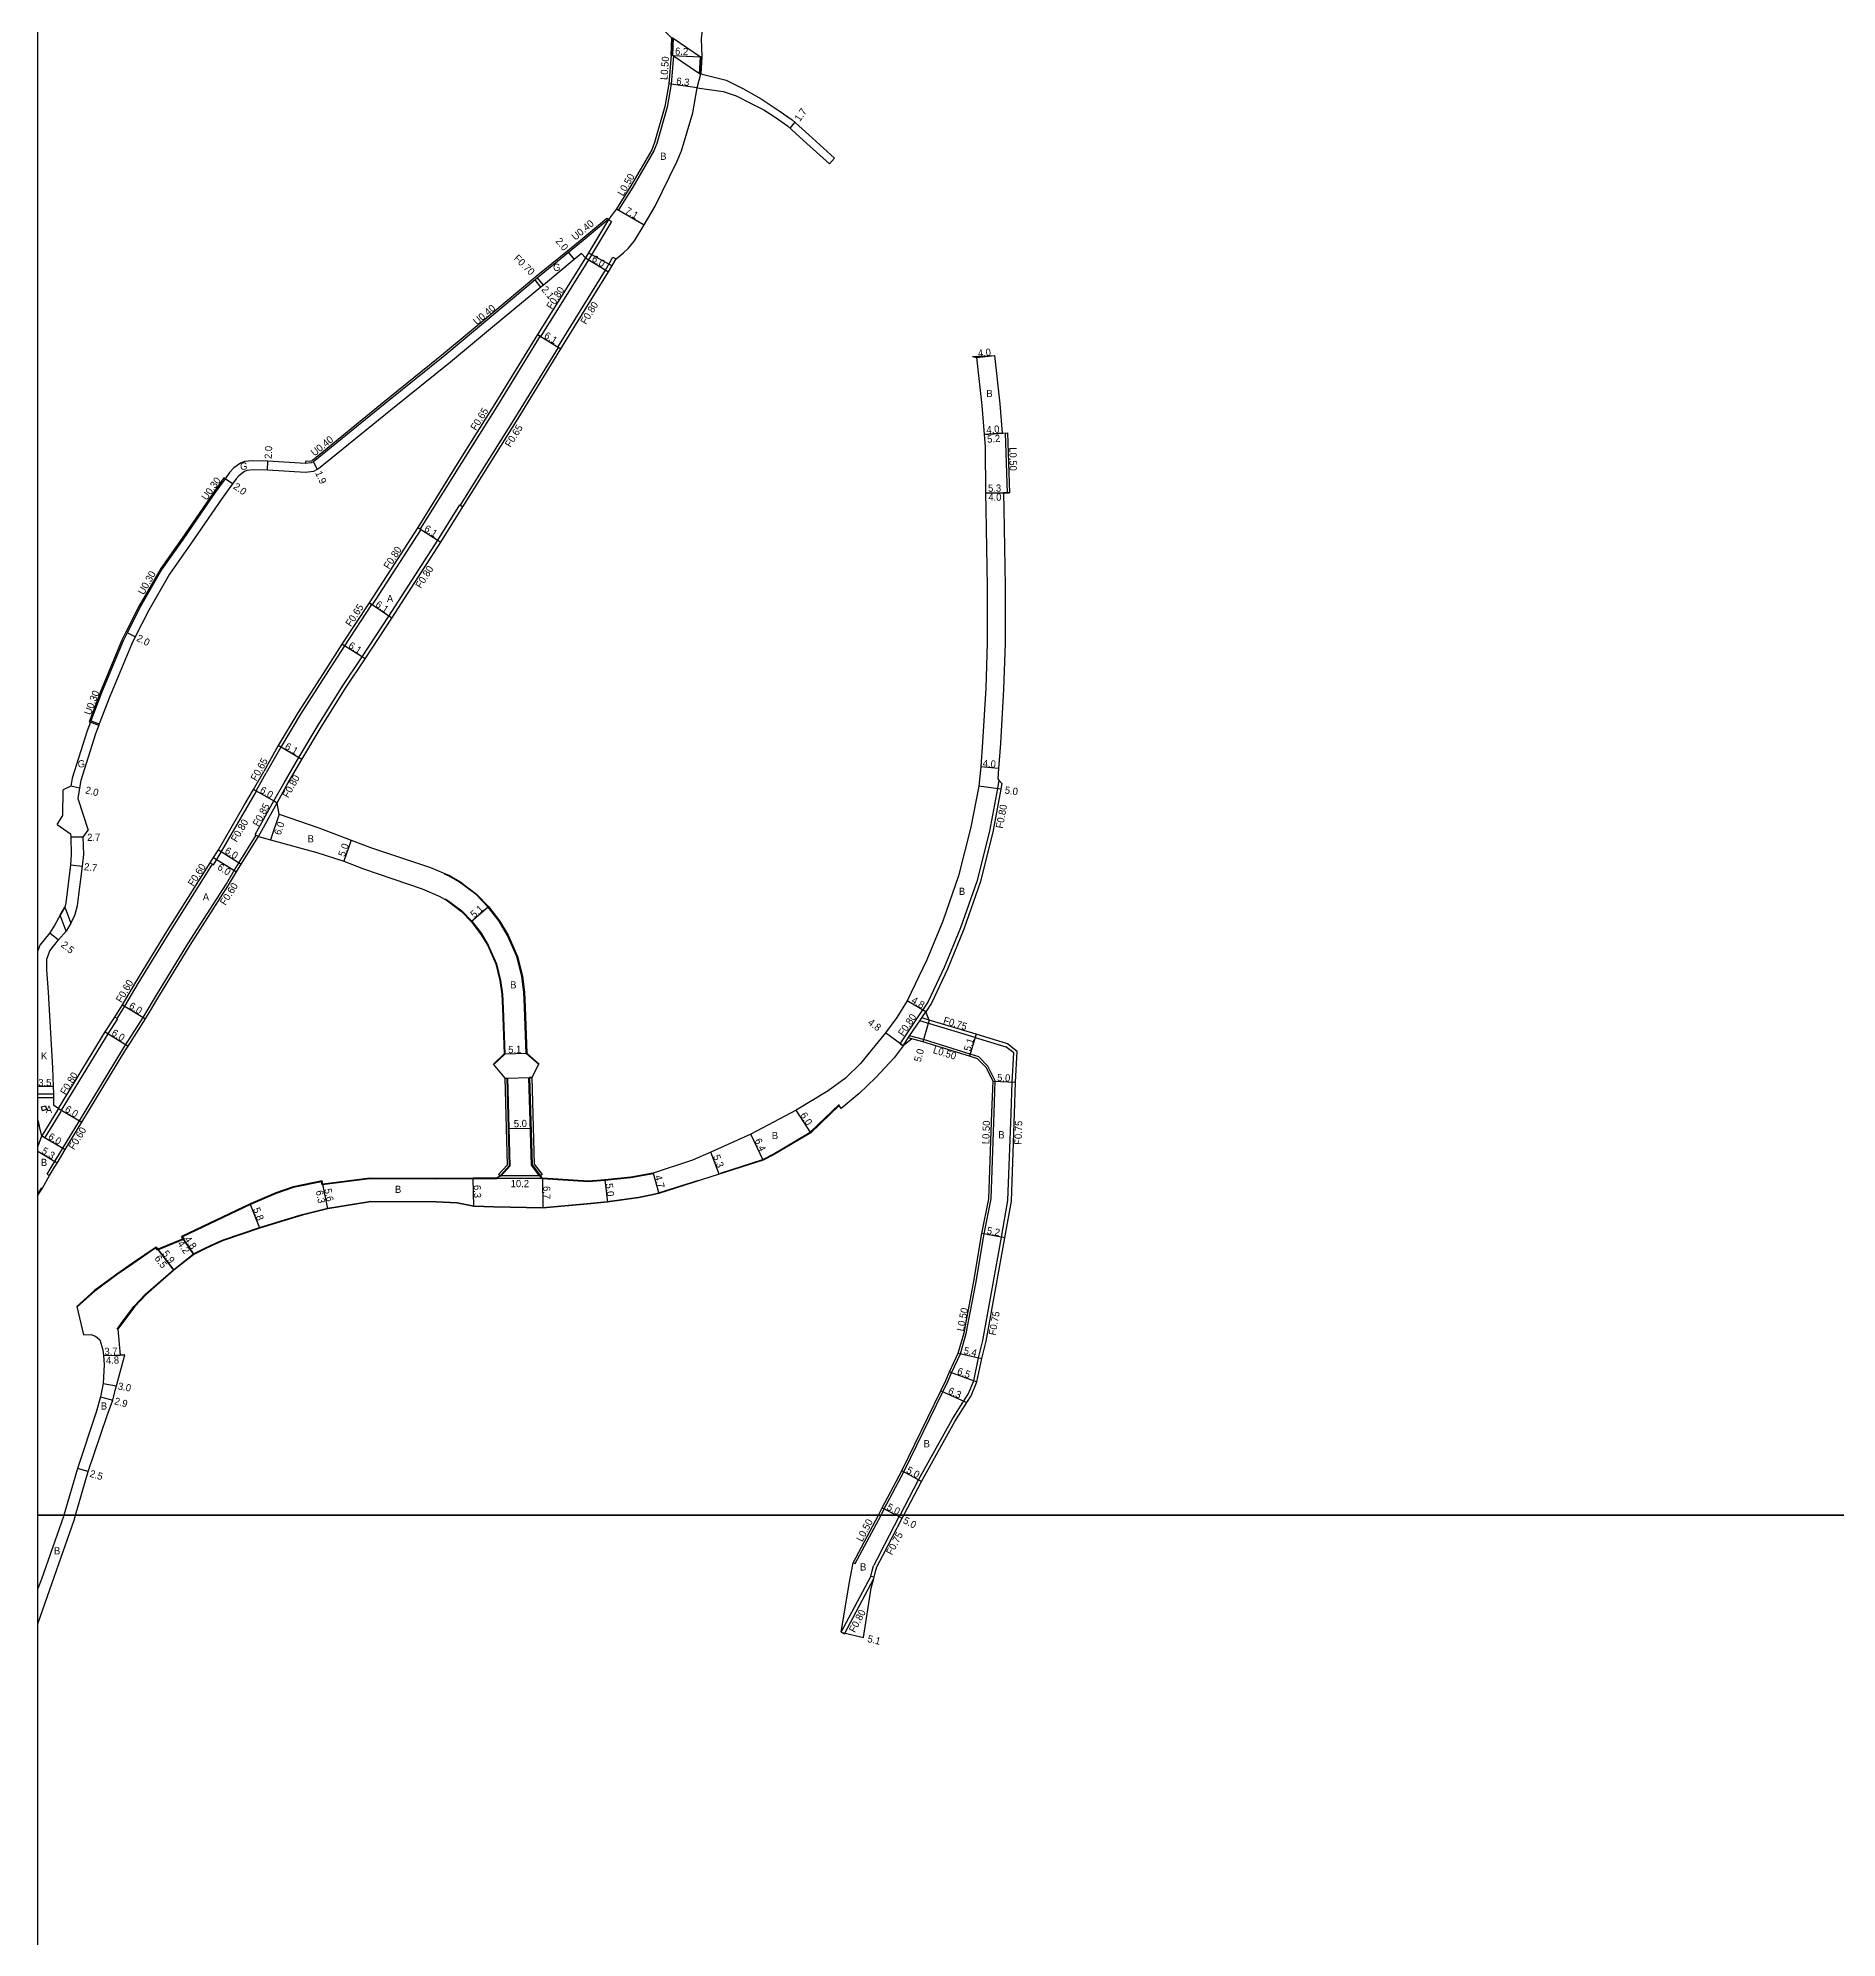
# Model space of a CAD drawing. Header units: metres. Extents: x -20002 to -16000, y -111000 to -108000.
# Drawn here: x -20000 to -19600, y -109294 to -108871.7 of the extents above; entities that cross this region are included whole.
import ezdxf

# ---------------------------------------------------------------- set-up
doc = ezdxf.new("R2010")
doc.units = ezdxf.units.M
doc.header["$LTSCALE"] = 2.5
for name, color, linetype in [('側溝・桝', 7, 'Continuous'), ('図郭', 7, 'Continuous'), ('幅員', 7, 'Continuous'), ('歩道・分離帯・安全施設', 7, 'Continuous'), ('舗装', 7, 'Continuous'), ('道路', 7, 'Continuous')]:
    doc.layers.add(name, color=color, linetype=linetype)
doc.styles.get("Standard").update_dxf_attribs({"font": ''})
doc.styles.get('Standard').set_extended_font_data('@MS PGothic')

msp = doc.modelspace()

# ---------------------------------------------------------------- linework, layer by layer
at = {"layer": '側溝・桝'}
for points in [[(-19858.73, -108875.59), (-19859.21, -108881.95), (-19860.1, -108887.04), (-19862.42, -108895.12), (-19863.05, -108896.76), (-19867.74, -108904.82), (-19870.94, -108909.92)], [(-19858.93, -108875.56), (-19858.73, -108875.59)], [(-19873.15, -108912.06), (-19873.49, -108911.82), (-19874.95, -108913.01), (-19879.01, -108916.38), (-19882.28, -108919.06), (-19889.2, -108924.73), (-19889.74, -108925.18), (-19899.34, -108933.19), (-19909.81, -108941.92), (-19923.02, -108952.59)], [(-19873.15, -108912.06), (-19878.27, -108920.58)], [(-19873.15, -108912.06), (-19872.47, -108912.48)], [(-19871.37, -108909.65), (-19870.94, -108909.92)], [(-19872.47, -108912.48), (-19877.39, -108920.67), (-19877.59, -108921)], [(-19883.73, -108940.8), (-19884.28, -108940.46), (-19884.41, -108940.38), (-19873.82, -108923.28), (-19872.17, -108920.43), (-19871.47, -108920.81)], [(-19887.62, -108926.66), (-19888.95, -108925.04)], [(-19877.59, -108921), (-19888.23, -108938)], [(-19888.16, -108927.11), (-19889.48, -108925.48)], [(-19888.91, -108937.58), (-19888.36, -108937.93), (-19888.23, -108938)], [(-19888.36, -108937.93), (-19897.85, -108953.35), (-19905.86, -108966.1), (-19915.03, -108980.82)], [(-19906.09, -108975.55), (-19901.91, -108968.83), (-19893.79, -108955.92), (-19884.28, -108940.46)], [(-19923.02, -108952.59), (-19938.96, -108965.58), (-19939.34, -108965.76), (-19940.55, -108965.86), (-19940.55, -108966.26)], [(-19784.94, -108959.5), (-19784.52, -108972.79)], [(-19958.41, -108969.65), (-19958.65, -108969.47), (-19960.92, -108972.64), (-19967.94, -108982.89), (-19972.72, -108989.61), (-19977.47, -108997.88), (-19980.44, -109003.78), (-19981.33, -109005.56), (-19986.14, -109017.16), (-19988.64, -109023.65), (-19988.35, -109023.75)], [(-19945.26, -109037.24), (-19941.99, -109031.62), (-19937.68, -109024.45), (-19932.26, -109015.76), (-19927.92, -109009.25), (-19922.02, -109000.22), (-19911.12, -108983.34), (-19906.22, -108975.47)], [(-19906.22, -108975.47), (-19906.09, -108975.55), (-19905.54, -108975.9)], [(-19914.91, -108980.91), (-19925.71, -108997.65), (-19925.72, -108997.66)], [(-19915.58, -108980.48), (-19915.03, -108980.82), (-19914.91, -108980.91)], [(-19925.84, -108997.58), (-19931.87, -109006.8), (-19936.06, -109013.32), (-19941.64, -109022.01), (-19946.02, -109029.3), (-19949.23, -109035.01)], [(-19926.38, -108997.21), (-19925.84, -108997.58), (-19925.72, -108997.66)], [(-19988.35, -109023.75), (-19986.48, -109024.44)], [(-19988.25, -109023.47), (-19986.37, -109024.16)], [(-19952.07, -109038.72), (-19951.51, -109039.04), (-19951.38, -109039.12)], [(-19951.51, -109039.04), (-19949.23, -109035.01)], [(-19947.55, -109041.28), (-19945.26, -109037.24)], [(-19786.34, -109036.64), (-19786.68, -109038.54), (-19788.46, -109048.01), (-19791.29, -109059.14), (-19794.9, -109069.47), (-19798.5, -109078.31), (-19802.07, -109085.84), (-19803.23, -109087.68)], [(-19959.18, -109052.51), (-19953.53, -109042.8)], [(-19953.53, -109042.8), (-19951.38, -109039.12), (-19951.38, -109039.12)], [(-19951.69, -109048.76), (-19947.59, -109041.26)], [(-19950.94, -109049.17), (-19946.85, -109041.68)], [(-19947.59, -109041.26), (-19947.55, -109041.28), (-19946.85, -109041.68)], [(-19997.93, -109124.19), (-19996.85, -109122.4), (-19994.5, -109118.43), (-19990.78, -109112.34), (-19981.21, -109096.61), (-19980.44, -109095.42), (-19976.58, -109089.4), (-19973.67, -109084.42), (-19966.7, -109073.03), (-19958.12, -109059.66), (-19956.37, -109056.72), (-19955.3, -109054.97), (-19951.47, -109048.88)], [(-19951.69, -109048.76), (-19951.47, -109048.88), (-19950.94, -109049.17)], [(-19982.39, -109089.61), (-19980.67, -109086.9), (-19977.73, -109081.86), (-19970.86, -109070.63), (-19961.17, -109055.34)], [(-19961.68, -109055.02), (-19961.17, -109055.34), (-19961, -109055.44)], [(-19961, -109055.44), (-19960.27, -109054.28), (-19959.18, -109052.51)], [(-19994.74, -109110.01), (-19985.23, -109094.37), (-19984.38, -109093.04), (-19982.23, -109089.72)], [(-19982.23, -109089.72), (-19982.39, -109089.61), (-19982.9, -109089.29)], [(-19808.33, -109095.23), (-19803.23, -109087.68)], [(-19807.67, -109095.68), (-19806.5, -109093.94), (-19806.2, -109093.5), (-19803.93, -109090.15), (-19803.49, -109089.5), (-19802.57, -109088.12)], [(-19801.85, -109089.99), (-19803.49, -109089.5)], [(-19812.56, -109200), (-19811.83, -109198.62), (-19807.47, -109190.37), (-19798.81, -109172.62), (-19797.73, -109170.29), (-19796.9, -109168.39), (-19794.91, -109164.15), (-19793.59, -109159.63), (-19791.47, -109148.53), (-19789.64, -109137.49), (-19788.07, -109129.73), (-19787.4, -109110.56), (-19787.16, -109103.47), (-19788.78, -109100.21), (-19790.81, -109098.16), (-19792.7, -109097.52), (-19803.11, -109094.31), (-19806.2, -109093.5)], [(-19805.69, -109094.15), (-19806.5, -109093.94)], [(-19791.61, -109093.82), (-19803.93, -109090.15)], [(-19791.61, -109093.82), (-19790.91, -109094.04), (-19784.77, -109095.9)], [(-19808.33, -109095.23), (-19807.67, -109095.68)], [(-19808.31, -109200), (-19804.19, -109192.18), (-19796.77, -109178.78), (-19794.14, -109174.57), (-19793.18, -109173.15), (-19791.95, -109170.13), (-19790.85, -109165.02), (-19789.95, -109161.17), (-19787.8, -109149.31), (-19785.76, -109138.21), (-19784.33, -109130.11), (-19783.65, -109110.72), (-19783.42, -109103.77), (-19783.05, -109097.29), (-19784.77, -109095.9)], [(-19995.42, -109109.59), (-19999.15, -109115.68)], [(-19994.74, -109110.01), (-19994.92, -109110.3), (-19998.46, -109116.1)], [(-19999.15, -109115.68), (-19998.46, -109116.1)], [(-19997.93, -109124.19), (-19997.41, -109124.5)], [(-19818.75, -109210.59), (-19818.27, -109210.76), (-19812.56, -109200)], [(-19812.84, -109208.59), (-19808.49, -109200.33), (-19808.31, -109200)], [(-19814.84, -109213.64), (-19814.51, -109212.35), (-19814.2, -109211.25)], [(-19812.84, -109208.59), (-19814.2, -109211.25)], [(-19821.4, -109226.01), (-19814.84, -109213.64)], [(-19820.69, -109226.39), (-19814.19, -109214.12)], [(-19814.11, -109213.81), (-19814.84, -109213.64)], [(-19821.4, -109226.01), (-19820.69, -109226.39)]]:
    msp.add_lwpolyline(points, dxfattribs=at)
msp.add_lwpolyline([(-19999.23, -109109.26), (-19998.36, -109109.01), (-19998.11, -109109.87), (-19998.98, -109110.12)], close=True, dxfattribs=at)
at = {"layer": '図郭'}
for points in [[(-20000, -108600), (-19200, -108600), (-19200, -109200), (-20000, -109200)], [(-20000, -109200), (-19200, -109200), (-19200, -109800), (-20000, -109800)]]:
    msp.add_lwpolyline(points, close=True, dxfattribs=at)
at = {"layer": '幅員'}
for points in [[(-19858.93, -108875.56), (-19852.73, -108875.87)], [(-19853.47, -108882.75), (-19859.71, -108881.89)], [(-19871.37, -108909.65), (-19865.23, -108913.23)], [(-19882.03, -108919.37), (-19880.75, -108920.91)], [(-19878.27, -108920.58), (-19873.13, -108923.69)], [(-19887.62, -108926.66), (-19888.95, -108925.04)], [(-19888.91, -108937.58), (-19883.73, -108940.8)], [(-19791.31, -108942.74), (-19787.34, -108942.26)], [(-19789.63, -108959.85), (-19784.44, -108959.46)], [(-19785.64, -108959.55), (-19789.63, -108959.85)], [(-19948.96, -108967.75), (-19948.87, -108965.75)], [(-19938.75, -108965.92), (-19937.95, -108967.64)], [(-19956.78, -108970.81), (-19958.41, -108969.65)], [(-19789.32, -108972.84), (-19784.02, -108972.79)], [(-19785.32, -108972.8), (-19789.32, -108972.84)], [(-19915.58, -108980.48), (-19910.44, -108983.76)], [(-19921.35, -109000.66), (-19926.38, -108997.21)], [(-19978.38, -109004.82), (-19980.17, -109003.92)], [(-19927.26, -109009.7), (-19932.42, -109006.45)], [(-19941.3, -109032.03), (-19946.58, -109028.97)], [(-19786.41, -109034.06), (-19790.4, -109033.72)], [(-19990.76, -109038.43), (-19992.7, -109037.95)], [(-19946.85, -109041.68), (-19952.07, -109038.72)], [(-19785.9, -109038.68), (-19790.84, -109037.97)], [(-19946.37, -109044.23), (-19948.29, -109049.92)], [(-19989.97, -109049.31), (-19992.67, -109049.31)], [(-19930.33, -109049.98), (-19932.03, -109054.68)], [(-19992.75, -109055.44), (-19990.07, -109055.74)], [(-19960.95, -109053.86), (-19955.85, -109057.03)], [(-19959.87, -109052.11), (-19954.79, -109055.29)], [(-19903.67, -109068.07), (-19899.8, -109064.75)], [(-19997.36, -109070.6), (-19995.41, -109072.17)], [(-19981.18, -109086.59), (-19976.07, -109089.72)], [(-19802.57, -109088.12), (-19806.72, -109085.71)], [(-19985.05, -109092.61), (-19979.93, -109095.74)], [(-19807.67, -109095.68), (-19811.54, -109092.84)], [(-19801.85, -109089.99), (-19803.24, -109094.79)], [(-19791.4, -109093.11), (-19792.86, -109097.99)], [(-19896.38, -109097.46), (-19891.28, -109097.35)], [(-19996.57, -109104.72), (-20000, -109104.77)], [(-19787.66, -109103.58), (-19782.67, -109103.81)], [(-20000, -109107.18), (-19996.48, -109107.21)], [(-19995.42, -109109.59), (-19990.26, -109112.65)], [(-19828.19, -109115.02), (-19831.46, -109109.99)], [(-19895.37, -109114.09), (-19890.37, -109113.96)], [(-19995.77, -109121.76), (-20000, -109119.19)], [(-19999.15, -109115.68), (-19993.98, -109118.74)], [(-19848.53, -109124.25), (-19850.43, -109119.3)], [(-19838.79, -109121.1), (-19841.5, -109115.3)], [(-19935.58, -109131.9), (-19936.83, -109125.72)], [(-19935.58, -109131.9), (-19936.69, -109126.41)], [(-19903.12, -109131.4), (-19903.25, -109125.1)], [(-19897.99, -109125.11), (-19887.79, -109125.11)], [(-19887.79, -109125.11), (-19887.74, -109131.81)], [(-19874, -109125.47), (-19873.39, -109130.44)], [(-19863.22, -109123.98), (-19861.97, -109128.51)], [(-19950.71, -109136.23), (-19952.8, -109130.82)], [(-19973.74, -109140.43), (-19969.8, -109145.59)], [(-19965.34, -109142.04), (-19968.09, -109138.1)], [(-19967.74, -109138.59), (-19965.34, -109142.04)], [(-19785.02, -109138.34), (-19790.13, -109137.4)], [(-19969.8, -109145.59), (-19973.38, -109140.9)], [(-19985.46, -109164.54), (-19980.66, -109164.41)], [(-19985.46, -109164.54), (-19981.76, -109164.44)], [(-19795.38, -109163.97), (-19790.12, -109165.19)], [(-19797.35, -109168.18), (-19791.23, -109170.35)], [(-19986.13, -109173.72), (-19983.33, -109174.48)], [(-19985.49, -109170.73), (-19982.54, -109171.27)], [(-19799.26, -109172.41), (-19793.51, -109174.98)], [(-19988.82, -109190.32), (-19991.22, -109189.62)], [(-19803.53, -109192.54), (-19807.92, -109190.15)], [(-19812.27, -109198.39), (-19809.14, -109200)], [(-19809.14, -109200), (-19807.83, -109200.68)], [(-19821.4, -109226.01), (-19816.43, -109227.18)]]:
    msp.add_lwpolyline(points, dxfattribs=at)
at = {"layer": '歩道・分離帯・安全施設'}
for points in [[(-19888.75, -109099.79), (-19891.43, -109097.42), (-19891.8, -109087.11), (-19891.97, -109083.81), (-19892.41, -109080.26), (-19893.51, -109075.87), (-19895.6, -109071.14), (-19897.49, -109067.98), (-19899.92, -109064.85), (-19902.57, -109062.08), (-19906.26, -109059.33), (-19908.61, -109057.99), (-19909.65, -109057.54)], [(-19909.48, -109063.02), (-19908.89, -109063.36), (-19905.75, -109065.7), (-19903.55, -109067.98), (-19901.47, -109070.69), (-19899.87, -109073.35), (-19898.06, -109077.44), (-19897.13, -109081.14), (-19896.75, -109084.23), (-19896.59, -109087.3), (-19896.23, -109097.52), (-19898.65, -109099.86)], [(-19897.14, -109124.71), (-19895, -109122.39), (-19895.52, -109102.84)], [(-19888.4, -109124.64), (-19890.3, -109122.2), (-19890.83, -109102.72)], [(-19848.26, -109124), (-19838.84, -109120.96), (-19836.57, -109119.77), (-19828.28, -109114.9), (-19821.85, -109108.7)], [(-20000, -109128.61), (-19999.11, -109127.24)], [(-19897.99, -109125.26), (-19903.25, -109125.25), (-19911.45, -109125.3), (-19926.22, -109125.29), (-19936.81, -109126.58), (-19936.94, -109125.9), (-19943.2, -109127.15), (-19947.03, -109128.53), (-19952.74, -109130.95), (-19967.86, -109138.16), (-19967.51, -109138.66), (-19973.43, -109141.09), (-19973.78, -109140.63), (-19978.89, -109144.15), (-19982.39, -109146.53), (-19987.37, -109150.21), (-19991.28, -109153.73)], [(-19982.4, -109158.64), (-19981.28, -109157.1), (-19978.67, -109153.62), (-19976.06, -109150.88), (-19969.89, -109145.48), (-19965.43, -109141.91), (-19963.21, -109140.81), (-19961.32, -109139.93), (-19958.83, -109138.85), (-19950.76, -109136.08), (-19945.19, -109134.35), (-19941.23, -109133.21), (-19935.61, -109131.75), (-19926.01, -109130.2), (-19911.46, -109130.3), (-19906.79, -109130.52), (-19903.1, -109131.25), (-19898.66, -109131.43), (-19887.74, -109131.66), (-19877.12, -109130.7), (-19873.41, -109130.29), (-19866.51, -109129.34), (-19863.22, -109128.64), (-19862.01, -109128.36), (-19853.04, -109125.52)], [(-19863.19, -109124.12), (-19868.18, -109125.01), (-19873.99, -109125.62), (-19877.61, -109125.92), (-19887.86, -109125.25), (-19888.36, -109124.7)]]:
    msp.add_lwpolyline(points, dxfattribs=at)
at = {"layer": '舗装'}
for points in [[(-19873.15, -108912.06), (-19878.27, -108920.58)], [(-19877.58, -108919.43), (-19872.36, -108922.35)], [(-20000, -109106.4), (-19996.51, -109106.34)], [(-19999.15, -109115.68), (-19993.98, -109118.74)]]:
    msp.add_lwpolyline(points, dxfattribs=at)
at = {"layer": '道路'}
for points in [[(-19836.19, -108798.16), (-19835.63, -108805.11), (-19834.99, -108810.63), (-19835.14, -108814.74), (-19835.31, -108818.12), (-19835.99, -108822.36), (-19836.81, -108825.51), (-19838.15, -108829.96), (-19840.38, -108835.84), (-19844.68, -108845.92), (-19846.44, -108849.93), (-19848.74, -108856.63), (-19851.4, -108864.79), (-19852.1, -108867.82), (-19852.52, -108871.87), (-19852.43, -108875.88)], [(-19891.61, -108860.46), (-19888.57, -108860.43), (-19884.42, -108860.2), (-19880.06, -108859.73), (-19878.42, -108859.65), (-19876.41, -108859.64), (-19876.28, -108859.64), (-19875.81, -108859.71), (-19875.06, -108859.81), (-19873.28, -108860.39), (-19871.02, -108861.56), (-19869.05, -108862.7), (-19865.74, -108865.14), (-19862.96, -108867.87), (-19860.55, -108870.25), (-19859.04, -108871.75)], [(-19859.22, -108875.55), (-19858.93, -108875.56), (-19858.74, -108871.77), (-19859.04, -108871.75)], [(-19859.22, -108875.55), (-19859.71, -108881.89), (-19860.59, -108886.93), (-19862.9, -108894.96), (-19863.5, -108896.54), (-19868.17, -108904.56), (-19871.37, -108909.65)], [(-19852.62, -108879.68), (-19852.92, -108879.66), (-19852.73, -108875.87), (-19852.43, -108875.88)], [(-19944.57, -109037.65), (-19941.3, -109032.03), (-19937, -109024.87), (-19931.59, -109016.2), (-19927.26, -109009.7), (-19921.35, -109000.66), (-19910.44, -108983.76), (-19905.54, -108975.9), (-19901.35, -108969.17), (-19893.24, -108956.26), (-19883.73, -108940.8), (-19873.13, -108923.69), (-19871.47, -108920.81), (-19869.79, -108919.44), (-19868.74, -108918.39), (-19867.39, -108916.77), (-19865.23, -108913.23), (-19862.79, -108909.05), (-19857.98, -108899.22), (-19856.94, -108896.76), (-19854.43, -108888.31), (-19853.47, -108882.75), (-19852.62, -108879.68)], [(-19853.47, -108882.75), (-19847.62, -108883.56), (-19844.73, -108884.59), (-19841.27, -108886.32), (-19838.58, -108887.69), (-19838.58, -108887.69), (-19836.13, -108889.33), (-19833.38, -108891.2), (-19829.76, -108894.45), (-19824.02, -108899.67)], [(-19832.77, -108891.75), (-19831.72, -108890.45)], [(-19871.37, -108909.65), (-19873.15, -108912.06), (-19874.7, -108913.32), (-19878.75, -108916.69), (-19882.03, -108919.37), (-19888.95, -108925.04), (-19889.48, -108925.48), (-19899.09, -108933.5), (-19909.56, -108942.23), (-19922.77, -108952.9)], [(-19878.27, -108920.58), (-19888.91, -108937.58), (-19898.4, -108953.01), (-19906.42, -108965.76), (-19915.58, -108980.48), (-19926.38, -108997.21), (-19932.42, -109006.45), (-19936.6, -109012.97), (-19942.19, -109021.67), (-19946.58, -109028.97), (-19949.79, -109034.69)], [(-19878.27, -108920.58), (-19879.14, -108919.59), (-19880.75, -108920.91), (-19887.62, -108926.66), (-19888.16, -108927.11), (-19898.51, -108935.62), (-19908.28, -108943.77), (-19921.51, -108954.45)], [(-19792.24, -108942.52), (-19791.31, -108942.74), (-19790.12, -108953.38), (-19789.42, -108962.54), (-19789.32, -108972.84), (-19789.28, -108976.4), (-19788.92, -108993.61), (-19788.94, -109006.21), (-19789.28, -109016.23), (-19790.01, -109028.17), (-19790.4, -109033.72), (-19790.84, -109037.97), (-19792.56, -109047.11), (-19795.31, -109057.93), (-19798.83, -109067.98), (-19802.35, -109076.61), (-19806.72, -109085.71), (-19809.01, -109089.42), (-19811.54, -109092.84), (-19817.11, -109099.66), (-19820.45, -109102.92), (-19824.29, -109105.68), (-19831.46, -109109.99), (-19841.5, -109115.3), (-19850.43, -109119.3), (-19854.48, -109121.09), (-19863.22, -109123.98)], [(-19792.24, -108942.52), (-19787.34, -108942.26)], [(-19787.34, -108942.26), (-19786.14, -108953)], [(-19922.77, -108952.9), (-19938.75, -108965.92), (-19939.24, -108966.15), (-19940.55, -108966.26), (-19948.87, -108965.75), (-19952.35, -108965.67), (-19953.98, -108965.86), (-19954.94, -108966.18), (-19956.44, -108967.25), (-19957.45, -108968.3), (-19958.41, -108969.65), (-19960.67, -108972.81), (-19967.69, -108983.06), (-19972.46, -108989.77), (-19977.2, -108998.02), (-19980.17, -109003.92), (-19981.06, -109005.68), (-19985.87, -109017.27), (-19988.25, -109023.47), (-19988.35, -109023.75), (-19989.09, -109025.67), (-19992.39, -109036.23), (-19992.7, -109037.95), (-19994.43, -109038.8)], [(-19921.51, -108954.45), (-19937.62, -108967.44), (-19937.95, -108967.64), (-19938.74, -108968.05), (-19940.53, -108968.26), (-19948.96, -108967.75), (-19952.19, -108967.67), (-19953.56, -108967.86), (-19954.05, -108968.04), (-19955.34, -108969.01), (-19955.97, -108969.67), (-19956.78, -108970.81), (-19959.04, -108973.97), (-19966.06, -108984.21), (-19970.78, -108990.85), (-19975.44, -108998.98), (-19978.38, -109004.82), (-19979.23, -109006.51), (-19984.01, -109018.02), (-19986.37, -109024.16), (-19986.48, -109024.44), (-19987.2, -109026.33), (-19990.44, -109036.71), (-19990.76, -109038.43), (-19991.17, -109040.69), (-19988.82, -109047.73)], [(-19786.14, -108953), (-19785.64, -108959.55), (-19784.44, -108959.46), (-19784.02, -108972.79), (-19785.32, -108972.8), (-19785.28, -108976.37)], [(-19785.28, -108976.37), (-19784.92, -108993.57), (-19784.94, -109006.29), (-19785.29, -109016.4), (-19786.02, -109028.47), (-19786.41, -109034.06), (-19786.58, -109036.36)], [(-19959.87, -109052.11), (-19954.22, -109042.39), (-19952.07, -109038.72), (-19949.79, -109034.69)], [(-19995.71, -109046.52), (-19994.44, -109044.54), (-19994.43, -109038.8)], [(-19946.85, -109041.68), (-19944.57, -109037.65)], [(-19785.67, -109037.42), (-19785.9, -109038.68), (-19787.67, -109048.18), (-19790.52, -109059.37), (-19794.15, -109069.76), (-19797.77, -109078.63), (-19801.36, -109086.23), (-19802.57, -109088.12)], [(-19786.58, -109036.36), (-19786.34, -109036.64), (-19785.67, -109037.42)], [(-19946.37, -109044.23), (-19946.85, -109041.68)], [(-19995.71, -109046.52), (-19992.74, -109048.59), (-19992.67, -109049.31), (-19992.59, -109053.17), (-19992.75, -109055.44), (-19993.82, -109063.93), (-19994.05, -109064.86)], [(-19946.37, -109044.23), (-19937.53, -109047.25), (-19930.33, -109049.98), (-19926.07, -109051.6), (-19912.73, -109056.04), (-19908.54, -109057.86), (-19906.17, -109059.21), (-19902.47, -109061.97), (-19899.8, -109064.75), (-19897.37, -109067.9), (-19895.47, -109071.07), (-19893.37, -109075.82), (-19892.26, -109080.23), (-19891.82, -109083.79), (-19891.65, -109087.11), (-19891.28, -109097.35), (-19888.65, -109099.68), (-19890.23, -109102.7)], [(-19998.98, -109127.33), (-19997.41, -109124.5), (-19996.33, -109122.7), (-19995.77, -109121.76), (-19993.98, -109118.74), (-19990.26, -109112.65), (-19980.69, -109096.92), (-19979.93, -109095.74), (-19976.07, -109089.72), (-19973.16, -109084.74), (-19966.19, -109073.35), (-19957.61, -109059.97), (-19955.85, -109057.03), (-19954.79, -109055.29), (-19950.94, -109049.17)], [(-19992.73, -109068.41), (-19991.82, -109066.75), (-19991.25, -109064.53), (-19990.07, -109055.74), (-19989.83, -109053.16), (-19989.97, -109049.31), (-19988.82, -109047.73)], [(-19950.94, -109049.17), (-19948.29, -109049.92), (-19938.02, -109052.71), (-19932.03, -109054.68), (-19927.63, -109056.37), (-19914.55, -109060.8), (-19910.83, -109062.43), (-19908.97, -109063.48), (-19905.85, -109065.81), (-19903.67, -109068.07), (-19901.59, -109070.78), (-19900.01, -109073.42), (-19898.21, -109077.49), (-19897.28, -109081.17), (-19896.9, -109084.24), (-19896.74, -109087.31), (-19896.38, -109097.46)], [(-19995.42, -109109.59), (-19985.91, -109093.95), (-19985.05, -109092.61), (-19982.9, -109089.29), (-19981.18, -109086.59), (-19978.25, -109081.56), (-19971.37, -109070.32), (-19961.68, -109055.02), (-19960.95, -109053.86), (-19959.87, -109052.11)], [(-19995.08, -109066.69), (-19996.27, -109068.79), (-19997.36, -109070.6), (-19999.56, -109073.33), (-20000, -109074.57)], [(-19994.05, -109064.86), (-19995.08, -109066.69)], [(-19994.05, -109064.86), (-19995.08, -109066.69)], [(-19992.73, -109068.41), (-19993.76, -109070.24)], [(-19992.73, -109068.41), (-19993.76, -109070.24)], [(-19995.42, -109109.59), (-19996.45, -109108.93), (-19996.48, -109107.21), (-19996.51, -109106.34), (-19996.57, -109104.72), (-19996.72, -109100.59), (-19997.69, -109083.76), (-19998.01, -109078.83), (-19998, -109076.42), (-19997.34, -109074.56), (-19995.41, -109072.17), (-19993.76, -109070.24)], [(-19801.85, -109089.99), (-19802.57, -109088.12)], [(-19807.47, -109200), (-19803.53, -109192.54), (-19796.12, -109179.16), (-19793.51, -109174.98), (-19792.52, -109173.51), (-19791.23, -109170.35), (-19790.12, -109165.19), (-19789.21, -109161.32), (-19787.06, -109149.45), (-19785.02, -109138.34), (-19783.58, -109130.19), (-19782.9, -109110.75), (-19782.67, -109103.81), (-19782.28, -109096.95), (-19784.41, -109095.23), (-19791.4, -109093.11)], [(-19791.4, -109093.11), (-19801.85, -109089.99)], [(-19896.12, -109102.86), (-19898.75, -109099.75), (-19896.38, -109097.46)], [(-19807.67, -109095.68), (-19809.63, -109098.35), (-19813.72, -109102.76), (-19817.39, -109106.29), (-19821.45, -109109.65), (-19821.88, -109108.93), (-19828.19, -109115.02), (-19836.5, -109119.9), (-19838.79, -109121.1), (-19848.53, -109124.25), (-19861.97, -109128.51), (-19863.19, -109128.78)], [(-19813.13, -109200), (-19812.27, -109198.39), (-19807.92, -109190.15), (-19799.26, -109172.41), (-19798.18, -109170.08), (-19797.35, -109168.18), (-19795.38, -109163.97), (-19794.08, -109159.51), (-19791.96, -109148.44), (-19790.13, -109137.4), (-19788.57, -109129.67), (-19787.9, -109110.54), (-19787.66, -109103.58), (-19789.19, -109100.5), (-19791.08, -109098.59), (-19792.86, -109097.99), (-19803.24, -109094.79), (-19805.69, -109094.15)], [(-19805.69, -109094.15), (-19807.67, -109095.68)], [(-19897.25, -109124.61), (-19895.15, -109122.33), (-19895.67, -109102.85)], [(-19896.12, -109102.86), (-19895.67, -109102.85)], [(-19890.23, -109102.7), (-19890.68, -109102.7), (-19890.15, -109122.15), (-19888.25, -109124.6)], [(-20000, -109112.26), (-19999.75, -109113.43)], [(-20000, -109118.14), (-19999.15, -109115.68), (-19999.75, -109113.43)], [(-20000, -109128.89), (-19998.98, -109127.33)], [(-19897.99, -109125.11), (-19903.25, -109125.1), (-19911.45, -109125.15), (-19926.23, -109125.14), (-19936.69, -109126.41), (-19936.83, -109125.72), (-19943.24, -109127), (-19947.09, -109128.4), (-19952.8, -109130.82), (-19968.09, -109138.1)], [(-19897.25, -109124.61), (-19897.99, -109125.11)], [(-19863.22, -109123.98), (-19868.2, -109124.87), (-19874, -109125.47), (-19877.62, -109125.77), (-19887.79, -109125.11), (-19888.25, -109124.6)], [(-19863.19, -109128.78), (-19866.49, -109129.49), (-19873.39, -109130.44), (-19877.11, -109130.85), (-19887.74, -109131.81), (-19898.66, -109131.58), (-19903.12, -109131.4), (-19906.81, -109130.67), (-19911.47, -109130.45), (-19926, -109130.35), (-19935.58, -109131.9), (-19941.19, -109133.36), (-19945.14, -109134.49), (-19950.71, -109136.23), (-19958.77, -109138.99), (-19961.26, -109140.07), (-19963.14, -109140.94), (-19965.34, -109142.04)], [(-19967.74, -109138.59), (-19973.38, -109140.9), (-19973.74, -109140.43), (-19978.97, -109144.03), (-19982.48, -109146.41), (-19987.47, -109150.09), (-19991.38, -109153.62)], [(-19968.09, -109138.1), (-19967.74, -109138.59)], [(-19965.34, -109142.04), (-19969.8, -109145.59), (-19975.96, -109150.99), (-19978.56, -109153.72), (-19981.16, -109157.18), (-19982.24, -109158.69), (-19981.76, -109164.44)], [(-19991.38, -109153.62), (-19989.85, -109159.93), (-19988.26, -109159.83), (-19987.22, -109160.22), (-19986.24, -109161.05), (-19985.58, -109163.3), (-19985.46, -109164.54), (-19985.26, -109166.54), (-19985.49, -109170.73), (-19986.13, -109173.72), (-19987.03, -109177.15), (-19991.22, -109189.62), (-19994.25, -109200)], [(-19991.65, -109200), (-19988.82, -109190.32), (-19984.63, -109177.87), (-19983.33, -109174.48), (-19982.73, -109171.99), (-19982.54, -109171.27), (-19980.66, -109164.41), (-19981.76, -109164.44)], [(-20000, -109224.14), (-19996.88, -109215.08), (-19991.96, -109201.09), (-19991.65, -109200)], [(-19994.25, -109200), (-19994.34, -109200.32), (-19999.24, -109214.25), (-20000, -109216.34)], [(-19821.4, -109226.01), (-19819.66, -109215.3), (-19818.75, -109210.59), (-19813.13, -109200)], [(-19812.18, -109208.94), (-19807.83, -109200.68), (-19807.47, -109200)], [(-19816.43, -109227.18), (-19814.75, -109216.27), (-19814.19, -109214.12), (-19814.11, -109213.81), (-19813.78, -109212.54), (-19813.48, -109211.46), (-19812.18, -109208.94)], [(-19821.4, -109226.01), (-19816.43, -109227.18)]]:
    msp.add_lwpolyline(points, dxfattribs=at)
for points in [[(-19859.04, -108871.75), (-19858.74, -108871.77), (-19858.93, -108875.56), (-19859.22, -108875.55)], [(-19858.93, -108875.56), (-19858.74, -108871.77), (-19852.73, -108875.87), (-19852.92, -108879.66)], [(-19852.73, -108875.87), (-19852.43, -108875.88), (-19852.62, -108879.68), (-19852.92, -108879.66)], [(-19994.05, -109064.86), (-19992.73, -109068.41), (-19993.76, -109070.24), (-19995.08, -109066.69)], [(-19896.12, -109102.86), (-19895.67, -109102.85), (-19895.15, -109122.33), (-19897.25, -109124.61), (-19897.58, -109124.31), (-19895.6, -109122.16)], [(-19897.25, -109124.61), (-19895.15, -109122.33), (-19895.67, -109102.85), (-19890.68, -109102.7), (-19890.15, -109122.15), (-19888.25, -109124.6)], [(-19890.68, -109102.7), (-19890.23, -109102.7), (-19889.7, -109121.99), (-19887.89, -109124.32), (-19888.25, -109124.6), (-19890.15, -109122.15)]]:
    msp.add_lwpolyline(points, close=True, dxfattribs=at)
at = {"layer": '道路', "flags": 128}
for points in [[(-19852.62, -108879.68), (-19846.97, -108881.1), (-19843.26, -108882.91), (-19839.24, -108885.2), (-19835.18, -108887.92), (-19832.33, -108889.86), (-19828.62, -108893.19), (-19822.87, -108898.41)], [(-19822.87, -108898.41), (-19823.98, -108899.65)]]:
    msp.add_lwpolyline(points, dxfattribs=at)

# ---------------------------------------------------------------- texts
at = {"layer": '側溝・桝'}
for s, rotation, p in [('L0.50', 85.6325, (-19860.06, -108881.08)), ('L0.50', 59.796, (-19869.89, -108906.96)), ('U0.40', 39.6636, (-19880.54, -108916.78)), ('F0.70', 315.1435, (-19894.32, -108920.81)), ('F0.80', 57.9507, (-19885.72, -108932.14)), ('U0.40', 39.8422, (-19902.42, -108935.59)), ('F0.80', 58.2372, (-19878.16, -108935.5)), ('F0.65', 57.8591, (-19902.62, -108959.08)), ('F0.65', 57.8588, (-19894.96, -108962.8)), ('U0.40', 39.1748, (-19938.51, -108964.75)), ('L0.50', 270.5934, (-19784.02, -108962.67)), ('U0.30', 54.4729, (-19962.48, -108974.59)), ('F0.80', 57.163, (-19921.95, -108989.88)), ('U0.30', 60.1303, (-19976.5, -108995.59)), ('F0.80', 57.163, (-19914.87, -108994.16)), ('F0.65', 56.8113, (-19930.43, -109002.66)), ('U0.30', 68.9936, (-19988.28, -109022.32)), ('F0.65', 60.7015, (-19951.45, -109036.98)), ('F0.80', 60.5064, (-19944.36, -109040.73)), ('F0.85', 61.342, (-19950.98, -109047.08)), ('F0.80', 79.3902, (-19785.49, -109047.49)), ('F0.80', 59.7821, (-19955.84, -109050.55)), ('F0.60', 57.6473, (-19965.45, -109060.38)), ('F0.60', 57.3155, (-19958.33, -109064.61)), ('F0.60', 59.7288, (-19981.42, -109086.24)), ('F0.80', 55.9585, (-19807.58, -109093.7)), ('F0.75', 343.3934, (-19798.85, -109090.72)), ('L0.50', 342.8658, (-19801.13, -109097.27)), ('F0.80', 58.6885, (-19993.83, -109106.75)), ('F0.60', 58.5863, (-19991.95, -109118.95)), ('L0.50', 87.9819, (-19788.49, -109117.58)), ('F0.75', 87.9794, (-19781.33, -109117.72)), ('L0.50', 79.1652, (-19794.17, -109159.23)), ('F0.75', 79.7249, (-19787.09, -109160.14)), ('L0.50', 62.2194, (-19816.74, -109206.05)), ('F0.75', 62.2194, (-19810.11, -109209.02)), ('F0.80', 62.0832, (-19818.38, -109226.26))]:
    msp.add_text(s, height=1.6, rotation=rotation, dxfattribs=at).set_placement(p)
at = {"layer": '幅員'}
for s, rotation, p in [('6.2', 357.1671, (-19858.38, -108875.39)), ('6.3', 352.1702, (-19858.16, -108882)), ('1.7', 55.4826, (-19830.6, -108890.4)), ('7.1', 329.7685, (-19869.63, -108910.55)), ('2.0', 309.8526, (-19885.04, -108916.92)), ('6.0', 328.818, (-19877.02, -108921.22)), ('2.1', 309.3183, (-19888.17, -108927.64)), ('6.1', 328.1936, (-19887.63, -108938.26)), ('4.0', 6.9089, (-19790.93, -108942.6)), ('4.0', 4.3595, (-19789.07, -108959.6)), ('2.0', 87.5353, (-19948.03, -108965.3)), ('5.2', 4.3595, (-19788.91, -108961.67)), ('2.0', 324.4709, (-19956.72, -108971.72)), ('1.9', 294.9806, (-19938.42, -108968.36)), ('5.3', 0.5952, (-19788.75, -108972.56)), ('4.0', 0.5952, (-19788.69, -108974.56)), ('6.1', 327.3752, (-19914.3, -108981.17)), ('6.1', 325.5779, (-19925.12, -108997.95)), ('2.0', 333.2854, (-19978.24, -109005.6)), ('6.1', 327.867, (-19931.14, -109007.14)), ('6.1', 329.9334, (-19945.28, -109029.61)), ('4.0', 355.248, (-19789.99, -109033.66)), ('2.0', 346.0382, (-19989.59, -109039.55)), ('6.0', 330.5132, (-19950.81, -109039.33)), ('5.0', 351.8455, (-19785.12, -109039.6)), ('6.0', 71.3254, (-19946.06, -109048.99)), ('2.7', 359.9557, (-19989.07, -109050.15)), ('6.0', 328.0103, (-19958.63, -109052.76)), ('5.0', 70.1998, (-19931.82, -109053.8)), ('2.7', 353.4549, (-19989.83, -109056.64)), ('6.0', 328.0839, (-19960.26, -109056.4)), ('5.1', 40.7132, (-19903.01, -109067.38)), ('2.5', 321.1266, (-19995.02, -109073.51)), ('4.8', 329.8638, (-19805.98, -109086.03)), ('6.0', 328.554, (-19979.94, -109087.24)), ('6.0', 328.5607, (-19983.8, -109093.25)), ('4.8', 323.7296, (-19815.64, -109090.82)), ('5.1', 1.2698, (-19895.43, -109097.34)), ('5.0', 73.7617, (-19803.76, -109099.43)), ('5.1', 73.3938, (-19792.68, -109097.05)), ('5.0', 357.4264, (-19786.76, -109103.52)), ('3.5', 0.76, (-19999.92, -109104.67)), ('6.0', 329.3418, (-19994.17, -109110.22)), ('6.0', 303.0721, (-19830.62, -109111.11)), ('5.0', 1.5523, (-19894.18, -109113.81)), ('5.3', 328.7811, (-19999.35, -109119.47)), ('6.0', 329.3587, (-19997.89, -109116.31)), ('6.4', 295.0916, (-19840.73, -109116.71)), ('5.3', 290.9899, (-19849.96, -109120.25)), ('5.6', 281.3859, (-19936.35, -109127.57)), ('6.3', 271.1509, (-19903.12, -109126.64)), ('6.7', 270.4228, (-19887.68, -109126.86)), ('5.0', 276.9858, (-19873.79, -109126.35)), ('4.7', 285.3469, (-19862.92, -109124.67)), ('5.8', 291.1178, (-19952.24, -109131.99)), ('6.3', 281.3859, (-19938.24, -109127.98)), ('5.2', 349.5805, (-19789.13, -109137.49)), ('4.2', 304.8369, (-19969.08, -109139.69)), ('4.8', 304.8369, (-19967.55, -109138.7)), ('6.5', 307.3757, (-19974.19, -109142.98)), ('5.9', 307.3757, (-19972.48, -109141.92)), ('3.7', 1.5626, (-19985.21, -109164.43)), ('4.8', 1.5626, (-19984.86, -109166.4)), ('5.4', 346.9468, (-19794.29, -109164.12)), ('6.5', 340.5026, (-19795.77, -109168.64)), ('2.9', 344.9128, (-19983.14, -109175.34)), ('3.0', 349.6642, (-19982.32, -109172.06)), ('6.3', 335.8934, (-19797.8, -109172.95)), ('2.5', 343.7089, (-19988.64, -109191.44)), ('5.0', 331.4801, (-19807.08, -109190.49)), ('5.0', 332.6977, (-19811.42, -109198.71)), ('5.0', 332.6977, (-19807.8, -109201.7)), ('5.1', 346.7345, (-19815.69, -109228.18))]:
    msp.add_text(s, height=1.6, rotation=rotation, dxfattribs=at).set_placement(p)
msp.add_text('10.2', height=1.6, dxfattribs=at).set_placement((-19894.9, -109127.11))
at = {"layer": '舗装'}
for s, p in [('B', (-19861.66, -108898.78)), ('G', (-19885.48, -108923.47)), ('B', (-19789.14, -108951.51)), ('G', (-19955.07, -108967.65)), ('A', (-19922.42, -108997.08)), ('G', (-19991.17, -109033.81)), ('B', (-19940.06, -109050.49)), ('A', (-19963.36, -109063.39)), ('B', (-19795.25, -109062.16)), ('B', (-19895.02, -109082.93)), ('K', (-19999.32, -109098.73)), ('A', (-19998.26, -109110.63)), ('B', (-19836.84, -109116.42)), ('B', (-19786.47, -109116.26)), ('B', (-19999.36, -109122.4)), ('B', (-19920.62, -109128.39)), ('B', (-19986.03, -109176.55)), ('B', (-19803.09, -109184.94)), ('B', (-19996.44, -109208.73)), ('B', (-19817.23, -109212.31))]:
    msp.add_text(s, height=1.6, dxfattribs=at).set_placement(p)

doc.saveas('drawing.dxf')
